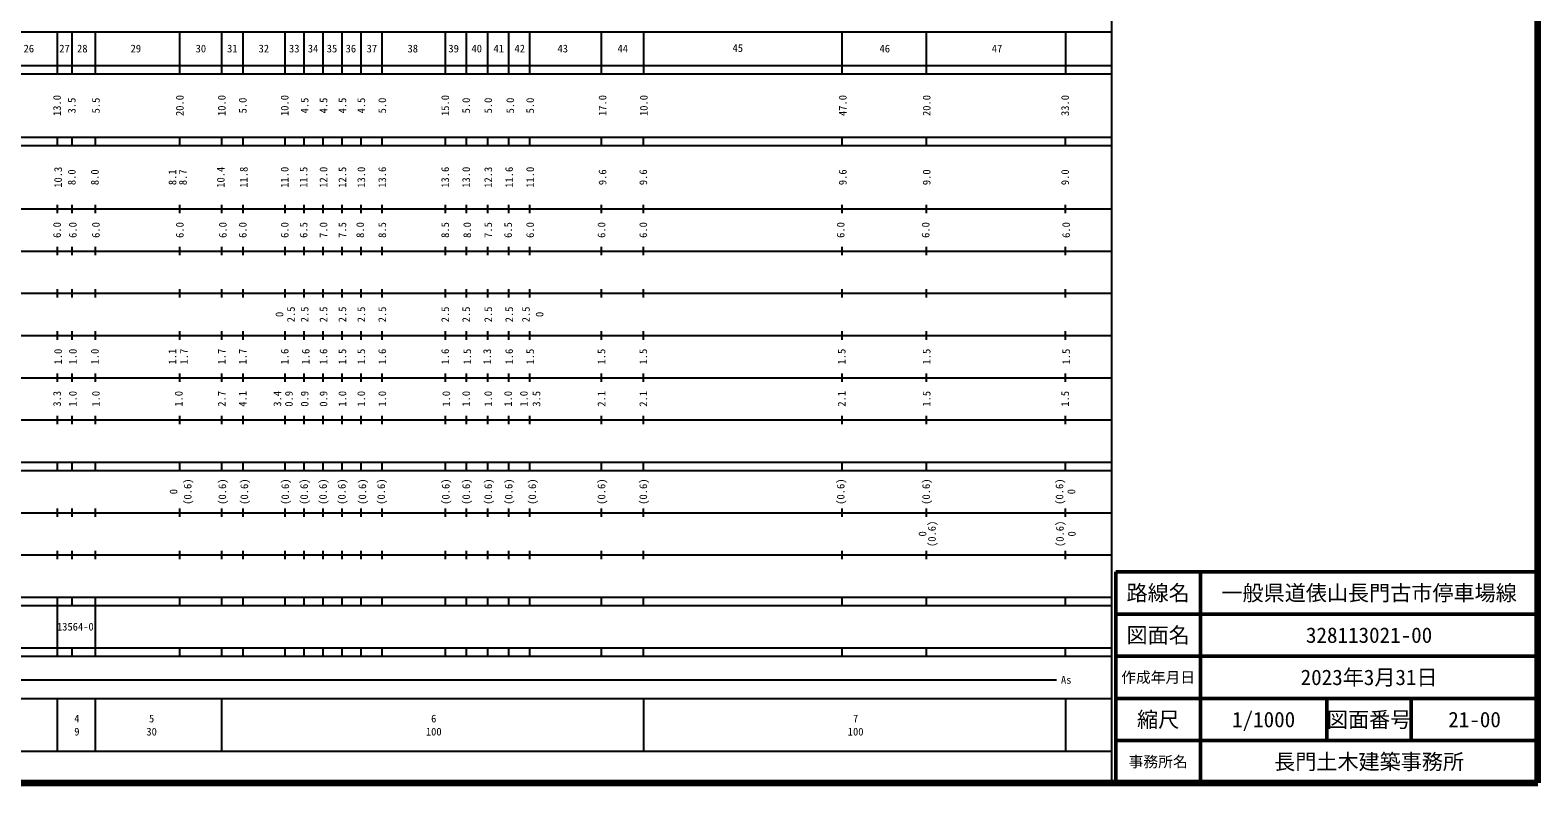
# Model space of a CAD drawing. Units: millimetres on the paper, enlarged 1000 times. Extents: x 40000 to 680000, y 20000 to 380000.
# Drawn here: x 322620 to 680000, y 20000 to 198357 of the extents above; entities that cross this region are included whole.
import ezdxf
from ezdxf.enums import TextEntityAlignment as Align

# ---------------------------------------------------------------- set-up
doc = ezdxf.new("R2010")
doc.units = ezdxf.units.MM
doc.header["$LTSCALE"] = 1000
for name, color, linetype, lineweight in [('M-TTL', 2, 'Continuous', 140), ('M-TTL-BAND', 7, 'Continuous', 25), ('M-TTL-FRAM', 2, 'Continuous', 50), ('M-TTL-LINE', 7, 'Continuous', 50), ('M-TTL-TXT', 7, 'Continuous', 13)]:
    doc.layers.add(name, color=color, linetype=linetype, lineweight=lineweight)
doc.styles.add('ＭＳ ゴシック', font='')
doc.styles.get('ＭＳ ゴシック').set_extended_font_data('MS Gothic')

msp = doc.modelspace()

# ---------------------------------------------------------------- linework, layer by layer
at = {"layer": 'M-TTL'}
for p, q in [((680000, 20000), (680000, 380000)), ((40000, 20000), (680000, 20000))]:
    msp.add_line(p, q, dxfattribs=at)
at = {"layer": 'M-TTL-BAND'}
for p, q in [((579000, 20000), (579000, 370000)), ((68000, 198000), (579000, 198000)), ((329000, 198000), (329000, 188000)), ((332500, 198000), (332500, 188000)), ((338000, 198000), (338000, 188000)), ((358000, 198000), (358000, 188000)), ((368000, 198000), (368000, 188000)), ((373000, 198000), (373000, 188000)), ((383000, 198000), (383000, 188000)), ((387500, 198000), (387500, 188000)), ((392000, 198000), (392000, 188000)), ((396500, 198000), (396500, 188000)), ((401000, 198000), (401000, 188000)), ((406000, 198000), (406000, 188000)), ((421000, 198000), (421000, 188000)), ((426000, 198000), (426000, 188000)), ((431000, 198000), (431000, 188000)), ((436000, 198000), (436000, 188000)), ((441000, 198000), (441000, 188000)), ((458000, 198000), (458000, 188000)), ((468000, 198000), (468000, 188000)), ((515000, 198000), (515000, 188000)), ((535000, 198000), (535000, 188000)), ((568000, 198000), (568000, 188000)), ((40000, 190000), (579000, 190000)), ((40000, 188000), (579000, 188000)), ((40000, 173000), (579000, 173000)), ((329000, 173000), (329000, 171000)), ((332500, 173000), (332500, 171000)), ((338000, 173000), (338000, 171000)), ((358000, 173000), (358000, 171000)), ((368000, 173000), (368000, 171000)), ((373000, 173000), (373000, 171000)), ((383000, 173000), (383000, 171000)), ((387500, 173000), (387500, 171000)), ((392000, 173000), (392000, 171000)), ((396500, 173000), (396500, 171000)), ((401000, 173000), (401000, 171000)), ((406000, 173000), (406000, 171000)), ((421000, 173000), (421000, 171000)), ((426000, 173000), (426000, 171000)), ((431000, 173000), (431000, 171000)), ((436000, 173000), (436000, 171000)), ((441000, 173000), (441000, 171000)), ((458000, 173000), (458000, 171000)), ((468000, 171000), (468000, 173000)), ((515000, 173000), (515000, 171000)), ((535000, 173000), (535000, 171000)), ((568000, 171000), (568000, 173000)), ((40000, 171000), (579000, 171000)), ((40000, 156000), (579000, 156000)), ((329000, 157000), (329000, 155000)), ((332500, 157000), (332500, 155000)), ((338000, 157000), (338000, 155000)), ((358000, 157000), (358000, 155000)), ((368000, 157000), (368000, 155000)), ((373000, 157000), (373000, 155000)), ((383000, 157000), (383000, 155000)), ((387500, 157000), (387500, 155000)), ((392000, 157000), (392000, 155000)), ((396500, 157000), (396500, 155000)), ((401000, 157000), (401000, 155000)), ((406000, 157000), (406000, 155000)), ((421000, 157000), (421000, 155000)), ((426000, 157000), (426000, 155000)), ((431000, 157000), (431000, 155000)), ((436000, 157000), (436000, 155000)), ((441000, 157000), (441000, 155000)), ((458000, 157000), (458000, 155000)), ((468000, 155000), (468000, 157000)), ((515000, 157000), (515000, 155000)), ((535000, 157000), (535000, 155000)), ((568000, 155000), (568000, 157000)), ((329000, 147000), (329000, 145000)), ((332500, 147000), (332500, 145000)), ((338000, 147000), (338000, 145000)), ((358000, 147000), (358000, 145000)), ((368000, 147000), (368000, 145000)), ((373000, 147000), (373000, 145000)), ((383000, 147000), (383000, 145000)), ((387500, 147000), (387500, 145000)), ((392000, 147000), (392000, 145000)), ((396500, 147000), (396500, 145000)), ((401000, 147000), (401000, 145000)), ((406000, 147000), (406000, 145000)), ((421000, 147000), (421000, 145000)), ((426000, 147000), (426000, 145000)), ((431000, 147000), (431000, 145000)), ((436000, 147000), (436000, 145000)), ((441000, 147000), (441000, 145000)), ((458000, 147000), (458000, 145000)), ((468000, 145000), (468000, 147000)), ((515000, 147000), (515000, 145000)), ((535000, 147000), (535000, 145000)), ((568000, 145000), (568000, 147000)), ((46000, 146000), (579000, 146000)), ((52000, 136000), (579000, 136000)), ((329000, 137000), (329000, 135000)), ((332500, 137000), (332500, 135000)), ((338000, 137000), (338000, 135000)), ((358000, 137000), (358000, 135000)), ((368000, 137000), (368000, 135000)), ((373000, 137000), (373000, 135000)), ((383000, 137000), (383000, 135000)), ((387500, 137000), (387500, 135000)), ((392000, 137000), (392000, 135000)), ((396500, 137000), (396500, 135000)), ((401000, 137000), (401000, 135000)), ((406000, 137000), (406000, 135000)), ((421000, 137000), (421000, 135000)), ((426000, 137000), (426000, 135000)), ((431000, 137000), (431000, 135000)), ((436000, 137000), (436000, 135000)), ((441000, 137000), (441000, 135000)), ((458000, 137000), (458000, 135000)), ((468000, 135000), (468000, 137000)), ((515000, 137000), (515000, 135000)), ((535000, 137000), (535000, 135000)), ((568000, 135000), (568000, 137000)), ((46000, 126000), (579000, 126000)), ((329000, 127000), (329000, 125000)), ((332500, 127000), (332500, 125000)), ((338000, 127000), (338000, 125000)), ((358000, 127000), (358000, 125000)), ((368000, 127000), (368000, 125000)), ((373000, 127000), (373000, 125000)), ((383000, 127000), (383000, 125000)), ((387500, 127000), (387500, 125000)), ((392000, 127000), (392000, 125000)), ((396500, 127000), (396500, 125000)), ((401000, 127000), (401000, 125000)), ((406000, 127000), (406000, 125000)), ((421000, 127000), (421000, 125000)), ((426000, 127000), (426000, 125000)), ((431000, 127000), (431000, 125000)), ((436000, 127000), (436000, 125000)), ((441000, 127000), (441000, 125000)), ((458000, 127000), (458000, 125000)), ((468000, 125000), (468000, 127000)), ((515000, 127000), (515000, 125000)), ((535000, 127000), (535000, 125000)), ((568000, 125000), (568000, 127000)), ((52000, 116000), (579000, 116000)), ((329000, 117000), (329000, 115000)), ((332500, 117000), (332500, 115000)), ((338000, 117000), (338000, 115000)), ((358000, 117000), (358000, 115000)), ((368000, 117000), (368000, 115000)), ((373000, 117000), (373000, 115000)), ((383000, 117000), (383000, 115000)), ((387500, 117000), (387500, 115000)), ((392000, 117000), (392000, 115000)), ((396500, 117000), (396500, 115000)), ((401000, 117000), (401000, 115000)), ((406000, 117000), (406000, 115000)), ((421000, 117000), (421000, 115000)), ((426000, 117000), (426000, 115000)), ((431000, 117000), (431000, 115000)), ((436000, 117000), (436000, 115000)), ((441000, 117000), (441000, 115000)), ((458000, 117000), (458000, 115000)), ((468000, 115000), (468000, 117000)), ((515000, 117000), (515000, 115000)), ((535000, 117000), (535000, 115000)), ((568000, 115000), (568000, 117000)), ((46000, 106000), (579000, 106000)), ((329000, 107000), (329000, 105000)), ((332500, 107000), (332500, 105000)), ((338000, 107000), (338000, 105000)), ((358000, 107000), (358000, 105000)), ((368000, 107000), (368000, 105000)), ((373000, 107000), (373000, 105000)), ((383000, 107000), (383000, 105000)), ((387500, 107000), (387500, 105000)), ((392000, 107000), (392000, 105000)), ((396500, 107000), (396500, 105000)), ((401000, 107000), (401000, 105000)), ((406000, 107000), (406000, 105000)), ((421000, 107000), (421000, 105000)), ((426000, 107000), (426000, 105000)), ((431000, 107000), (431000, 105000)), ((436000, 107000), (436000, 105000)), ((441000, 107000), (441000, 105000)), ((458000, 107000), (458000, 105000)), ((468000, 105000), (468000, 107000)), ((515000, 107000), (515000, 105000)), ((535000, 107000), (535000, 105000)), ((568000, 105000), (568000, 107000)), ((40000, 96000), (579000, 96000)), ((40000, 94000), (579000, 94000)), ((329000, 96000), (329000, 94000)), ((332500, 96000), (332500, 94000)), ((338000, 96000), (338000, 94000)), ((358000, 96000), (358000, 94000)), ((368000, 96000), (368000, 94000)), ((373000, 96000), (373000, 94000)), ((383000, 96000), (383000, 94000)), ((387500, 96000), (387500, 94000)), ((392000, 96000), (392000, 94000)), ((396500, 96000), (396500, 94000)), ((401000, 96000), (401000, 94000)), ((406000, 96000), (406000, 94000)), ((421000, 96000), (421000, 94000)), ((426000, 96000), (426000, 94000)), ((431000, 96000), (431000, 94000)), ((436000, 96000), (436000, 94000)), ((441000, 96000), (441000, 94000)), ((458000, 96000), (458000, 94000)), ((468000, 94000), (468000, 96000)), ((515000, 96000), (515000, 94000)), ((535000, 96000), (535000, 94000)), ((568000, 94000), (568000, 96000)), ((49000, 84000), (579000, 84000)), ((329000, 85000), (329000, 83000)), ((332500, 85000), (332500, 83000)), ((338000, 85000), (338000, 83000)), ((358000, 85000), (358000, 83000)), ((368000, 85000), (368000, 83000)), ((373000, 85000), (373000, 83000)), ((383000, 85000), (383000, 83000)), ((387500, 85000), (387500, 83000)), ((392000, 85000), (392000, 83000)), ((396500, 85000), (396500, 83000)), ((401000, 85000), (401000, 83000)), ((406000, 85000), (406000, 83000)), ((421000, 85000), (421000, 83000)), ((426000, 85000), (426000, 83000)), ((431000, 85000), (431000, 83000)), ((436000, 85000), (436000, 83000)), ((441000, 85000), (441000, 83000)), ((458000, 85000), (458000, 83000)), ((468000, 83000), (468000, 85000)), ((515000, 85000), (515000, 83000)), ((535000, 85000), (535000, 83000)), ((568000, 83000), (568000, 85000)), ((40000, 74000), (579000, 74000)), ((329000, 75000), (329000, 73000)), ((332500, 75000), (332500, 73000)), ((338000, 75000), (338000, 73000)), ((358000, 75000), (358000, 73000)), ((368000, 75000), (368000, 73000)), ((373000, 75000), (373000, 73000)), ((383000, 75000), (383000, 73000)), ((387500, 75000), (387500, 73000)), ((392000, 75000), (392000, 73000)), ((396500, 75000), (396500, 73000)), ((401000, 75000), (401000, 73000)), ((406000, 75000), (406000, 73000)), ((421000, 75000), (421000, 73000)), ((426000, 75000), (426000, 73000)), ((431000, 75000), (431000, 73000)), ((436000, 75000), (436000, 73000)), ((441000, 75000), (441000, 73000)), ((458000, 75000), (458000, 73000)), ((468000, 73000), (468000, 75000)), ((515000, 75000), (515000, 73000)), ((535000, 75000), (535000, 73000)), ((568000, 73000), (568000, 75000)), ((40000, 64000), (579000, 64000)), ((40000, 62000), (579000, 62000)), ((329000, 64000), (329000, 52000)), ((332500, 64000), (332500, 62000)), ((338000, 64000), (338000, 52000)), ((358000, 64000), (358000, 62000)), ((368000, 64000), (368000, 62000)), ((373000, 64000), (373000, 62000)), ((383000, 64000), (383000, 62000)), ((387500, 64000), (387500, 62000)), ((392000, 64000), (392000, 62000)), ((396500, 64000), (396500, 62000)), ((401000, 64000), (401000, 62000)), ((406000, 64000), (406000, 62000)), ((421000, 64000), (421000, 62000)), ((426000, 64000), (426000, 62000)), ((431000, 64000), (431000, 62000)), ((436000, 64000), (436000, 62000)), ((441000, 64000), (441000, 62000)), ((458000, 64000), (458000, 62000)), ((468000, 62000), (468000, 64000)), ((515000, 64000), (515000, 62000)), ((535000, 64000), (535000, 62000)), ((568000, 62000), (568000, 64000)), ((40000, 52000), (579000, 52000)), ((329000, 52000), (329000, 50000)), ((332500, 52000), (332500, 50000)), ((338000, 52000), (338000, 50000)), ((358000, 52000), (358000, 50000)), ((368000, 52000), (368000, 50000)), ((373000, 52000), (373000, 50000)), ((383000, 52000), (383000, 50000)), ((387500, 52000), (387500, 50000)), ((392000, 52000), (392000, 50000)), ((396500, 52000), (396500, 50000)), ((401000, 52000), (401000, 50000)), ((406000, 52000), (406000, 50000)), ((421000, 52000), (421000, 50000)), ((426000, 52000), (426000, 50000)), ((431000, 52000), (431000, 50000)), ((436000, 52000), (436000, 50000)), ((441000, 52000), (441000, 50000)), ((458000, 52000), (458000, 50000)), ((468000, 50000), (468000, 52000)), ((515000, 52000), (515000, 50000)), ((535000, 52000), (535000, 50000)), ((568000, 50000), (568000, 52000)), ((40000, 50000), (579000, 50000)), ((70805, 44406), (565903, 44406)), ((40000, 40000), (579000, 40000)), ((329000, 40000), (329000, 27500)), ((338000, 40000), (338000, 27500)), ((368000, 40000), (368000, 27500)), ((468000, 40000), (468000, 27500)), ((568000, 40000), (568000, 27500)), ((68000, 27500), (579000, 27500))]:
    msp.add_line(p, q, dxfattribs=at)
at = {"layer": 'M-TTL-FRAM'}
for p, q in [((680000, 70000), (580000, 70000)), ((580000, 70000), (580000, 20000))]:
    msp.add_line(p, q, dxfattribs=at)
at = {"layer": 'M-TTL-LINE'}
for p, q in [((600000, 70000), (600000, 20000)), ((680000, 60000), (580000, 60000)), ((680000, 50000), (580000, 50000)), ((680000, 40000), (580000, 40000)), ((630000, 40000), (630000, 30000)), ((650000, 40000), (650000, 30000)), ((680000, 30000), (580000, 30000))]:
    msp.add_line(p, q, dxfattribs=at)

# ---------------------------------------------------------------- texts
at = {"layer": 'M-TTL-BAND', "style": 'ＭＳ ゴシック'}
for s, p in [('26', (322306, 194000)), ('27', (330760, 194000)), ('28', (334987, 194000)), ('29', (347668, 194000)), ('30', (363084, 194000)), ('31', (370543, 194000)), ('32', (378002, 194000)), ('33', (385213, 194000)), ('34', (389689, 194000)), ('35', (394164, 194000)), ('36', (398640, 194000)), ('37', (403613, 194000)), ('38', (413310, 194000)), ('39', (423007, 194000)), ('40', (428477, 194000)), ('41', (433699, 194000)), ('42', (438672, 194000)), ('43', (448866, 194000)), ('44', (463095, 194000)), ('45', (490358, 194120)), ('46', (525200, 194000)), ('47', (551805, 194000)), ('13564-0', (333325, 57000)), ('As', (568201, 44406)), ('4', (333699, 35238)), ('5', (351408, 35238)), ('6', (418288, 35238)), ('7', (518288, 35238)), ('9', (333699, 32131)), ('30', (351408, 32131)), ('100', (418288, 32131)), ('100', (518288, 32131))]:
    msp.add_text(s, height=1833, dxfattribs=at).set_placement(p, align=Align.MIDDLE_CENTER)
for s, p in [('13.0', (328992, 180500)), ('20.0', (358084, 180500)), ('10.0', (368029, 180500)), ('10.0', (382948, 180500)), ('15.0', (420991, 180500)), ('17.0', (458287, 180500)), ('10.0', (468072, 180500)), ('47.0', (515227, 180500)), ('20.0', (535118, 180500)), ('33.0', (567939, 180500)), ('3.5', (332473, 180500)), ('5.5', (338192, 180500)), ('5.0', (373002, 180500)), ('4.5', (387672, 180500)), ('4.5', (392148, 180500)), ('4.5', (396623, 180500)), ('4.5', (401099, 180500)), ('5.0', (406072, 180500)), ('5.0', (425963, 180500)), ('5.0', (431185, 180500)), ('5.0', (436407, 180500)), ('5.0', (441131, 180500)), ('10.3', (329241, 163500)), ('8.0', (332473, 163500)), ('8.0', (337943, 163500)), ('8.1', (356343, 163500)), ('8.7', (358829, 163500)), ('10.4', (367781, 163500)), ('11.8', (373251, 163500)), ('11.0', (382948, 163500)), ('11.5', (387424, 163500)), ('12.0', (392148, 163500)), ('12.5', (396623, 163500)), ('13.0', (401099, 163500)), ('13.6', (406072, 163500)), ('13.6', (420991, 163500)), ('13.0', (425963, 163500)), ('12.3', (431185, 163500)), ('11.6', (436158, 163500)), ('11.0', (441131, 163500)), ('9.6', (458287, 163500)), ('9.6', (467943, 163500)), ('9.6', (515227, 163500)), ('9.0', (535118, 163500)), ('9.0', (567939, 163500)), ('6.0', (328992, 151000)), ('6.0', (332722, 151000)), ('6.0', (338192, 151000)), ('6.0', (358084, 151000)), ('6.0', (368278, 151000)), ('6.0', (373002, 151000)), ('6.0', (382948, 151000)), ('6.5', (387424, 151000)), ('7.0', (392148, 151000)), ('7.5', (396623, 151000)), ('8.0', (400850, 151000)), ('8.5', (406072, 151000)), ('8.5', (420991, 151000)), ('8.0', (426212, 151000)), ('7.5', (431185, 151000)), ('6.5', (435909, 151000)), ('6.0', (441131, 151000)), ('6.0', (458039, 151000)), ('6.0', (467943, 151000)), ('6.0', (514729, 151000)), ('6.0', (534870, 151000)), ('6.0', (568188, 151000)), ('2.5', (384440, 131000)), ('2.5', (387672, 131000)), ('2.5', (392148, 131000)), ('2.5', (396623, 131000)), ('2.5', (401099, 131000)), ('2.5', (406072, 131000)), ('2.5', (420991, 131000)), ('2.5', (425963, 131000)), ('2.5', (431185, 131000)), ('2.5', (436158, 131000)), ('2.5', (440136, 131000)), ('0', (381705, 131000)), ('0', (443369, 131000)), ('1.0', (329241, 121000)), ('1.0', (332722, 121000)), ('1.0', (337943, 121000)), ('1.1', (356343, 121000)), ('1.7', (359078, 121000)), ('1.7', (368029, 121000)), ('1.7', (373002, 121000)), ('1.6', (382948, 121000)), ('1.6', (387921, 121000)), ('1.6', (392148, 121000)), ('1.5', (396623, 121000)), ('1.5', (401099, 121000)), ('1.6', (406072, 121000)), ('1.6', (420991, 121000)), ('1.5', (426212, 121000)), ('1.3', (430936, 121000)), ('1.6', (436158, 121000)), ('1.5', (441131, 121000)), ('1.5', (458039, 121000)), ('1.5', (467943, 121000)), ('1.5', (514978, 121000)), ('1.5', (535118, 121000)), ('1.5', (568188, 121000)), ('3.3', (328992, 111000)), ('1.0', (332722, 111000)), ('1.0', (338192, 111000)), ('1.0', (357835, 111000)), ('2.7', (368029, 111000)), ('4.1', (373002, 111000)), ('3.4', (381207, 111000)), ('0.9', (383943, 111000)), ('0.9', (387672, 111000)), ('0.9', (392148, 111000)), ('1.0', (396623, 111000)), ('1.0', (401099, 111000)), ('1.0', (406072, 111000)), ('1.0', (421239, 111000)), ('1.0', (425963, 111000)), ('1.0', (431185, 111000)), ('1.0', (435909, 111000)), ('1.0', (439639, 111000)), ('3.5', (442623, 111000)), ('2.1', (458039, 111000)), ('2.1', (467943, 111000)), ('2.1', (514978, 111000)), ('1.5', (535118, 111000)), ('1.5', (567939, 111000)), ('0', (356594, 89000)), ('(0.6)', (359950, 89000)), ('(0.6)', (368156, 89000)), ('(0.6)', (373377, 89000)), ('(0.6)', (383074, 89000)), ('(0.6)', (387550, 89000)), ('(0.6)', (392026, 89000)), ('(0.6)', (396501, 89000)), ('(0.6)', (401350, 89000)), ('(0.6)', (405825, 89000)), ('(0.6)', (421117, 89000)), ('(0.6)', (425966, 89000)), ('(0.6)', (431187, 89000)), ('(0.6)', (436036, 89000)), ('(0.6)', (441630, 89000)), ('(0.6)', (458041, 89000)), ('(0.6)', (467943, 89000)), ('(0.6)', (514732, 89000)), ('(0.6)', (535000, 89000)), ('(0.6)', (566608, 89000)), ('0', (569427, 89000)), ('0', (534126, 79000)), ('(0.6)', (536364, 79000)), ('(0.6)', (566701, 79000)), ('0', (569529, 79000))]:
    msp.add_text(s, height=1833, rotation=90, dxfattribs=at).set_placement(p, align=Align.MIDDLE_CENTER)
at = {"layer": 'M-TTL-TXT', "style": 'ＭＳ ゴシック'}
for s, height, p in [('路線名', 3666, (590000, 65000)), ('一般県道俵山長門古市停車場線', 3666, (640000, 65000)), ('図面名', 3666, (590000, 55000)), ('328113021-00', 3666, (640000, 55000)), ('作成年月日', 2566, (590000, 45000)), ('2023年3月31日', 3666, (640000, 45000)), ('縮尺', 3666, (590000, 35000)), ('1/1000', 3666, (615000, 35000)), ('図面番号', 3666, (640000, 35000)), ('21-00', 3666, (665000, 35000)), ('事務所名', 2566, (590000, 25000)), ('長門土木建築事務所', 3666, (640000, 25000))]:
    msp.add_text(s, height=height, dxfattribs=at).set_placement(p, align=Align.MIDDLE_CENTER)

doc.saveas('drawing.dxf')
